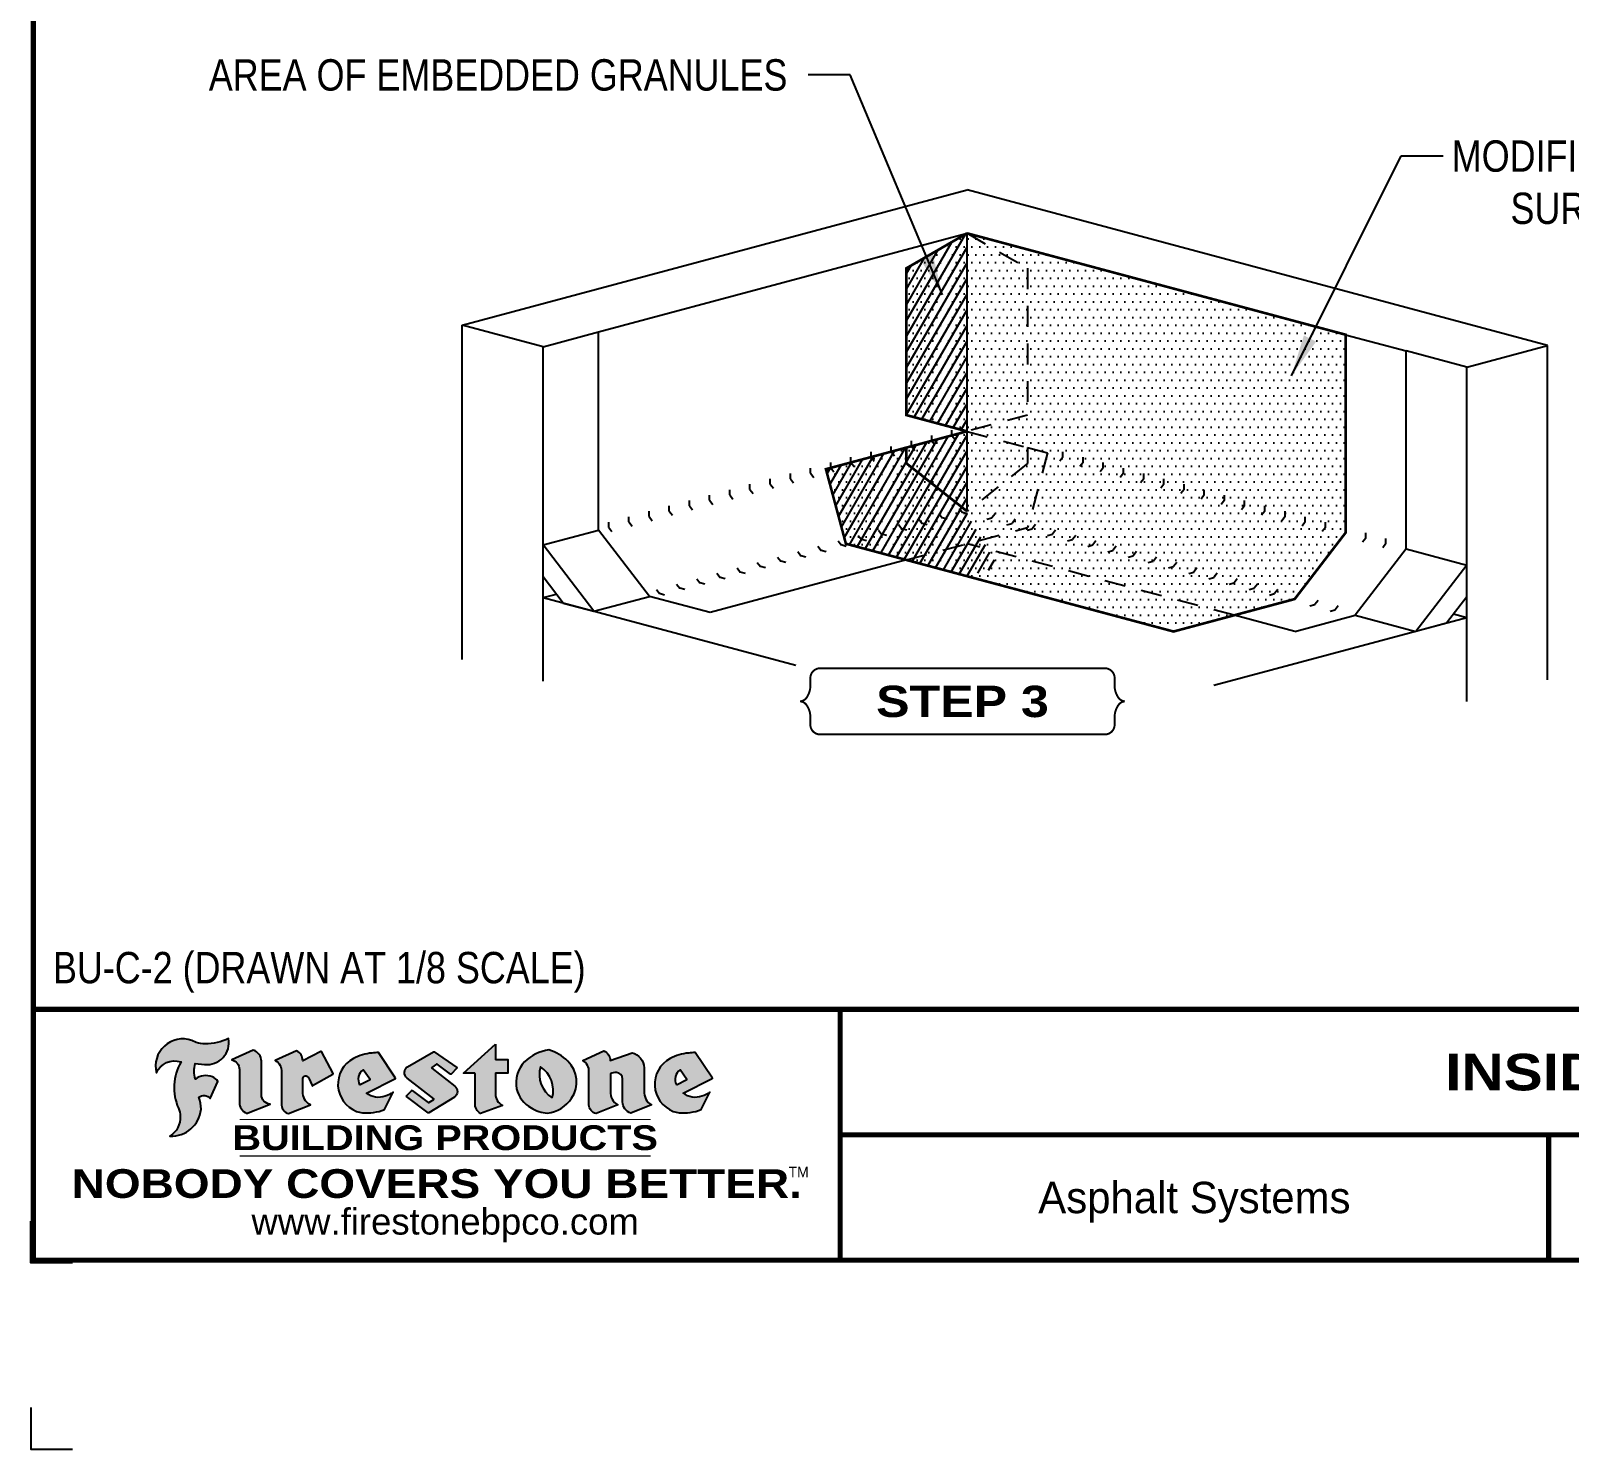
# Model space of a CAD drawing. Header units: inches. Extents: x -741.7 to -721.6, y -151 to -134.2.
# Drawn here: x -741.65 to -732.45, y -151 to -142.51 of the extents above; entities that cross this region are included whole.
import ezdxf
from ezdxf.enums import TextEntityAlignment as Align

# ---------------------------------------------------------------- set-up
doc = ezdxf.new("R2010")
doc.units = ezdxf.units.IN
doc.header["$MEASUREMENT"] = 0
doc.linetypes.add('HIDDEN2', pattern=[0.1875, 0.125, -0.0625])
doc.layers.get('0').update_dxf_attribs({"linetype": 'CONTINUOUS'})
doc.layers.get('DEFPOINTS').update_dxf_attribs({"linetype": 'CONTINUOUS'})
for name, color, linetype in [('FSBP-ANNO-LABEL', 7, 'CONTINUOUS'), ('FSBP-ANNO-NOTE', 7, 'CONTINUOUS'), ('FSBP-COVERBOARD_CANT', 46, 'CONTINUOUS'), ('FSBP-MEMBRANE', 7, 'CONTINUOUS'), ('FSBP-SUBSTRATE-GENERIC', 9, 'CONTINUOUS'), ('FSBP-TTLB', 7, 'CONTINUOUS'), ('FSBP-TTLB-BORDER', 7, 'CONTINUOUS'), ('FSBP-TTLB-TEXT', 7, 'CONTINUOUS'), ('FSBP-WALL-CURB', 9, 'CONTINUOUS')]:
    doc.layers.add(name, color=color, linetype=linetype)
doc.styles.add('ARIAL', font='arial.ttf')
doc.styles.add('ARIAL_BOLD', font='')
doc.styles.add('ARIAL_NAR', font='ARIALN.TTF')
doc.styles.add('BANKGOTHIC', font='bgothm.ttf')
doc.styles.add('FSBP_ARIAL_NAR', font='ARIALN.TTF')
doc.styles.get('ARIAL_BOLD').set_extended_font_data('Arial Black')
doc.dimstyles.new('FSBP-LEADER', dxfattribs={"dimtxt": 0.1875, "dimasz": 0.25, "dimexe": 0.0625, "dimexo": 0.125, "dimgap": 0.125, "dimtad": 0, "dimtih": 1, "dimtoh": 1, "dimdec": 4, "dimzin": 0, "dimdsep": 46, "dimlunit": 4, "dimtxsty": 'ARIAL_NAR', "dimcen": 0.09375, "dimclrd": 256, "dimclre": 256, "dimclrt": 256, "dimadec": 0, "dimazin": 0, "dimtfac": 1, "dimtdec": 4, "dimtofl": 0, "dimtmove": 0, "dimatfit": 3, "dimfxl": 0, "dimtolj": 1, "dimtzin": 0, "dimlwd": -1, "dimlwe": -1, "dimarcsym": 0})

# ---------------------------------------------------------------- blocks, each defined once
blk = doc.blocks.new('TTLB-ASPHALT_1')
at = {"layer": 'FSBP-TTLB-TEXT'}
h = blk.add_hatch(color=1, dxfattribs=at)
edge = h.paths.add_edge_path()
edge.add_arc((1.037309769669577, -0.1982514792917272), 0.1319107607348553, 264.0410451462098, 370.3106169565175)
edge.add_arc((1.027551646585692, 0.1214293576525733), 0.3273056962876235, 270.05058356628535, 295.23459397187514, ccw=False)
edge.add_arc((1.022801957313334, -0.06680179986895496), 0.1391656561713503, 249.3281275763668, 272.0749124149863, ccw=False)
edge.add_line((0.9736743133014443, -0.1970076156048179), (0.9474927838574558, -0.1852745150568325))
edge.add_arc((0.8939498971398336, -0.3394262635682139), 0.1631857907024099, 70.84590087378872, 194.3325259843273)
edge.add_arc((0.8444260109029358, -0.4259936440910792), 0.1179914261095279, 70.96950098067128, 156.9641407594482, ccw=False)
edge.add_arc((1.153141409296893, -0.4684497516079489), 0.3110405457095052, 150.323113748316, 203.2084295854517)
edge.add_arc((0.7562495500623072, -0.6412608153899839), 0.1218587156617311, 0.8849157075190988, 24.346689398949877, ccw=False)
edge.add_arc((0.749378166569727, -0.6475258110744306), 0.1289731377238325, -58.36655102076742, 3.6216782311386737, ccw=False)
edge.add_arc((0.825669902954445, -0.5792158350996175), 0.1783301886510355, 267.2205474105585, 354.1381621173521)
edge.add_arc((0.7903121048625223, -0.6011409294291781), 0.2127878929608591, 0.9996158580669169, 21.00503380861242)
edge.add_arc((1.018807122639402, -0.5666691048185157), 0.0513639566841585, 40.821177131732725, 125.52727787225791, ccw=False)
edge.add_line((1.057676976260041, -0.5330924682126437), (1.102776947655911, -0.4308018311949837))
edge.add_arc((1.040858222524662, -0.4699705673995993), 0.07326744446031509, 32.31675181867256, 66.31481236598174)
edge.add_arc((1.03226251882532, -0.5063316993097686), 0.1102246948011782, 69.8179132332389, 125.254734720681)
edge.add_arc((1.127708877207283, -0.3689593535312383), 0.1659710644737306, 164.1569669952081, 196.5811013160487, ccw=False)
edge.add_line((0.9680425188342383, -0.3236487780942383), (1.023615334387159, -0.3294494641845773))
h = blk.add_hatch(color=1, dxfattribs=at)
edge = h.paths.add_edge_path()
edge.add_line((1.275239419159561, -0.6223407783464694), (1.415345367376062, -0.5660418822574371))
edge.add_arc((1.421019305783972, -0.5090099247487814), 0.05731350411836947, 181.9717871001989, 264.31851000495806, ccw=False)
edge.add_line((1.363739737527226, -0.5109819325197265), (1.363412352251203, -0.3102363679013962))
edge.add_arc((1.294263659668758, -0.3103491388304036), 0.06914878453844908, 0.0934405599591014, 72.42834396969012)
edge.add_line((1.315139561173908, -0.2444268274366692), (1.186839444240604, -0.3024209471341379))
edge.add_arc((1.175246268095293, -0.3585110609420923), 0.05727567197445628, -0.017399788185912257, 78.322067691347, ccw=False)
edge.add_line((1.232521937428658, -0.3585284546236807), (1.232574268422297, -0.555126496687123))
edge.add_arc((1.305699496415485, -0.5558575689677241), 0.07312888236350451, 179.4272023230205, 245.3845503102953)
h = blk.add_hatch(color=1, dxfattribs=at)
edge = h.paths.add_edge_path()
edge.add_line((1.792026821926584, -0.3839679064720229), (1.722158956877934, -0.2518542302253621))
edge.add_arc((1.720119655279632, -0.2529327078887889), 0.002306916790721916, 27.87197133405528, 117.3766794470726)
edge.add_line((1.719058846382097, -0.250884159729182), (1.610638460368705, -0.3070279753467702))
edge.add_arc((1.547088841662969, -0.306102665849437), 0.06355635479880158, 359.165808011073, 425.8793658831422)
edge.add_line((1.573061729235633, -0.2480956029480268), (1.446879247402876, -0.3051325108639702))
edge.add_arc((1.407812067100195, -0.3703571330466247), 0.07602957263902092, -3.441403975725109, 59.07992244284969, ccw=False)
edge.add_line((1.483704536400296, -0.3749210150788969), (1.483704536400296, -0.5723838140635706))
edge.add_arc((1.540537465180449, -0.5682544061150878), 0.05698275005415228, 184.1557352478595, 255.3066498366543)
edge.add_line((1.526084036778343, -0.6233736605654059), (1.657291340682093, -0.570650514527486))
edge.add_arc((1.688298576827208, -0.502139038842401), 0.07520153584805701, 207.5160880841914, 245.649226723163, ccw=False)
edge.add_arc((1.721050197024908, -0.491448816845633), 0.1093332836229113, 179.4823365255141, 204.5537900001094, ccw=False)
edge.add_line((1.611721375809452, -0.4904610114968335), (1.611721375809452, -0.4126404716788983))
edge.add_arc((1.628589765097189, -0.4141592990360436), 0.01693662875851165, 28.356188110622497, 174.8549701683584, ccw=False)
edge.add_arc((1.627340435522399, -0.4197189881350454), 0.02111886817708033, 22.216893572439517, 40.10213956426492, ccw=False)
edge.add_line((1.646891420738257, -0.4117336534413738), (1.666638796144639, -0.4549750258192233))
edge.add_arc((1.668737246926753, -0.4540167099035415), 0.002306916790685597, 204.5451281842828, 299.6323508190067)
edge.add_line((1.669877862091766, -0.4560219186518992), (1.791128135493295, -0.3870515928837648))
edge.add_line((1.791128135493295, -0.3870515928837648), (1.792026821926584, -0.3839679064720229))
h = blk.add_hatch(color=1, dxfattribs=at)
h.paths.add_polyline_path([(2.063388732080512, -0.2583237030618903, 0.02524281661523788), (2.025024361750752, -0.2610532129309178, 0.1213611957758757), (1.901773912052249, -0.3008158885520373, 0.6151668103976068), (1.93274136141747, -0.6099060679591872, 0.05306812109568645), (1.967936229862175, -0.617865745600497, 0.1150932231766138), (2.099126721549737, -0.5994933789882708), (2.151195569562105, -0.4944891916583316, -0.08755405562188731), (2.104230609512001, -0.5187113292177372, -0.265591761123442), (1.992692314386659, -0.5010701623316862), (2.165347897647223, -0.4141184325909109, 0.4518949533370738), (2.166222728871162, -0.4107679608846269)])
h.paths.add_polyline_path([(2.014217313945437, -0.4188965037300676), (1.951113654018855, -0.4515330109460507, -0.3720533890450154), (1.973177450672722, -0.3607130665457561)], flags=16)
h = blk.add_hatch(color=1, dxfattribs=at)
edge = h.paths.add_edge_path()
edge.add_arc((2.260407392426799, -0.3775796671688738), 0.0415245022322573, 123.20805433950699, 232.2027298779723, ccw=False)
edge.add_line((2.237665217914071, -0.3428366421988329), (2.393535971665983, -0.2540943745380986))
edge.add_arc((2.394677353533154, -0.2560991469722467), 0.00230691679074142, 55.64644466176969, 119.65426054492929, ccw=False)
edge.add_line((2.395979141996861, -0.2541946229174954), (2.531809646140459, -0.3470380726374032))
edge.add_arc((2.530468902927936, -0.3489153772789848), 0.00230691679070047, -42.73110123842042, 54.46613537395791, ccw=False)
edge.add_line((2.532163440279987, -0.3504807552658491), (2.498457913851155, -0.3869673252714421))
edge.add_arc((2.496763376499132, -0.385401947284592), 0.002306916790673087, 233.75270768949161, 317.26889876139137, ccw=False)
edge.add_line((2.495399362263356, -0.38726241234572), (2.413849913492982, -0.3274738082119626))
edge.add_arc((2.412485899257177, -0.3293342732731332), 0.002306916790719977, 53.75270768979654, 124.4135619297866)
edge.add_line((2.41118211687575, -0.3274311136421062), (2.382933981293377, -0.346782838468144))
edge.add_arc((2.384237763674776, -0.3486859980991568), 0.002306916790694806, 124.4135619293765, 231.8459020253658)
edge.add_line((2.382812599816248, -0.3505000469010184), (2.519899969301207, -0.4581994452042721))
edge.add_arc((2.494247019847677, -0.4908523236374407), 0.0415245022322573, -55.21225898295228, 51.84590202520451, ccw=False)
edge.add_line((2.517938320565804, -0.5249552055672808), (2.364434947484597, -0.6179520922513717))
edge.add_arc((2.363239601923482, -0.6159790200102009), 0.002306916790727131, 233.2955624372974, 301.2087215702374, ccw=False)
edge.add_line((2.361860787187538, -0.6178285429225383), (2.231266621301074, -0.5204709167214361))
edge.add_arc((2.232647938930654, -0.518623262347532), 0.002306916790697738, 135.5134179846412, 233.2179869199849, ccw=False)
edge.add_line((2.231002150870836, -0.5170067083764565), (2.262839375599356, -0.4845937328397696))
edge.add_arc((2.264485163659231, -0.4862102868108593), 0.002306916790748635, 53.03528399994502, 135.5134179853723, ccw=False)
edge.add_line((2.265872365996302, -0.4843670465239001), (2.361834678328762, -0.5565872257804898))
edge.add_arc((2.363221880665748, -0.55474398549363), 0.00230691679062697, 233.0352840000717, 302.2362632414427)
edge.add_line((2.36445241715569, -0.5566953042850713), (2.39428499383348, -0.5378823484768844))
edge.add_arc((2.393054457343538, -0.5359310296853721), 0.002306916790685158, 302.2362632406162, 412.202729876843)
edge.add_line((2.394468296066179, -0.5341081404551886), (2.234958295420142, -0.4103916733127022))
h = blk.add_hatch(color=1, dxfattribs=at)
edge = h.paths.add_edge_path()
edge.add_line((2.763460561272041, -0.2072496393923444), (2.763460561272041, -0.2969520779963801))
edge.add_arc((2.765767478062685, -0.2969520779963943), 0.00230691679065842, 179.9999999996471, 269.9999999996471)
edge.add_line((2.765767478062685, -0.2992589947870528), (2.835417693520355, -0.2992589947870528))
edge.add_arc((2.835417693520355, -0.3015659115777538), 0.002306916790701052, 0, 90, ccw=False)
edge.add_line((2.837724610311056, -0.3015659115777538), (2.837724610311056, -0.3790761307453892))
edge.add_arc((2.835417693520355, -0.3790761307453749), 0.002306916790686842, 269.99999999964706, 359.99999999964706, ccw=False)
edge.add_line((2.835417693520355, -0.3813830475360618), (2.765767478062685, -0.3813830475360618))
edge.add_arc((2.765767478062685, -0.3836899643267202), 0.00230691679065842, 90.00000000035294, 180.0000000003529)
edge.add_line((2.763460561272041, -0.3836899643267344), (2.763460561272041, -0.5033995910642801))
edge.add_arc((2.836735953378934, -0.5071368822038522), 0.07337063740681407, 177.0802527808789, 245.3249543133826)
edge.add_line((2.806105814540615, -0.5738080530967267), (2.674529557384915, -0.6226036013049594))
edge.add_arc((2.708610405062075, -0.5642984087917995), 0.0675351734460605, 177.0345319916277, 239.69264280249, ccw=False)
edge.add_line((2.641165668230087, -0.560804539009709), (2.641165668230087, -0.3836899643267344))
edge.add_arc((2.638858751439443, -0.3836899643267202), 0.00230691679065842, 359.9999999996471, 449.999999999647)
edge.add_line((2.638858751439443, -0.3813830475360618), (2.572857950769389, -0.3813830475360618))
edge.add_line((2.572857950769389, -0.3813830475360618), (2.763460561272041, -0.2072496393923444))
h = blk.add_hatch(color=1, dxfattribs=at)
edge = h.paths.add_edge_path(flags=16)
edge.add_arc((2.940363509127394, -0.4847985213681483), 0.1684614578629417, 344.5558804047865, 417.0140046669545)
edge.add_arc((3.194458079644619, -0.3883534532477739), 0.1684614578629416, 164.5558804047865, 237.0140046669546)
edge = h.paths.add_edge_path()
edge.add_arc((3.069375116502187, -0.4399344555144893), 0.1828726885096673, 136.0914512150047, 191.213418978326)
edge.add_arc((3.064939550433394, -0.4318234379590393), 0.18031488047485, 194.0167254156723, 240.666373083186)
edge.add_arc((3.098047041778983, -0.3845058757092517), 0.2378525180183701, 239.2975390661776, 264.2889872773176)
edge.add_arc((3.048844782126224, -0.419023238379296), 0.203760689247156, 277.1986764832035, 326.503572961274)
edge.add_arc((3.077739326803538, -0.434104661646515), 0.1713748657917091, 325.3768876809903, 406.3828327799087)
edge.add_arc((3.011839488065931, -0.4896144380417837), 0.257194564585, 44.2846255351977, 73.82901434867308)
edge.add_arc((3.117152499586979, -0.4983433120546721), 0.2579560664039132, 97.50292863483669, 134.1039137579027)
h = blk.add_hatch(color=1, dxfattribs=at)
edge = h.paths.add_edge_path()
edge.add_line((3.322690228557462, -0.5721896537377091), (3.322690228557462, -0.3749210150788969))
edge.add_arc((3.24679775925739, -0.3703571330465678), 0.076029572638996, 356.5585960242387, 419.0799224428129)
edge.add_line((3.285864939560099, -0.3051325108639702), (3.412047421392799, -0.2480956029480268))
edge.add_arc((3.386074533820164, -0.3061026658494939), 0.06355635479883807, 0.3962622833877276, 65.87936588318718, ccw=False)
edge.add_line((3.449629368605429, -0.3056631084210863), (3.580526418688805, -0.2593848434574539))
edge.add_arc((3.555744121700968, -0.3530904070730259), 0.09692726601172152, 2.366977007666776, 75.18615851992018, ccw=False)
edge.add_line((3.652588689330287, -0.3490873311063041), (3.652588689330287, -0.4883770011386872))
edge.add_arc((3.761877549389567, -0.4914934052703757), 0.1093332836229049, 178.3666365323574, 204.5537900000422)
edge.add_arc((3.729125929191724, -0.502183627267101), 0.07520153584796149, 207.5160880841713, 245.2240541443095)
edge.add_line((3.697611150971852, -0.5704631245385627), (3.572585913552643, -0.6207021253773775))
edge.add_arc((3.595347186007587, -0.5526356419907756), 0.0717713151919874, 180.3328587115751, 251.51018566665869, ccw=False)
edge.add_line((3.523577081955409, -0.5530525936986663), (3.523577081955409, -0.4153032515383615))
edge.add_arc((3.486319529276869, -0.4148773504126382), 0.03725998689428563, 359.3450650296066, 449.0500281941025)
edge.add_arc((3.482769874121715, -0.4419622099033518), 0.06447454900600776, 86.29402372314017, 119.8211331593848)
edge.add_line((3.450707067966732, -0.3860252459975726), (3.450707067966732, -0.4904610114968335))
edge.add_arc((3.560035889182245, -0.4914488168456472), 0.1093332836229753, 179.4823365255069, 204.5537900001023)
edge.add_arc((3.527284268984403, -0.5021390388425004), 0.07520153584796385, 207.5160880841699, 245.6492267231416)
edge.add_line((3.496277032839316, -0.570650514527486), (3.365069728935509, -0.6233736605654059))
edge.add_arc((3.379502486061938, -0.5682868177318028), 0.05694615642555721, 183.9298782390169, 255.318496325343, ccw=False)
h = blk.add_hatch(color=1, dxfattribs=at)
h.paths.add_polyline_path([(3.957695472291277, -0.2583237030618903, 0.02524281661523822), (3.919331101961575, -0.2610532129309178, 0.1085638477195505), (3.807890832595604, -0.2939221658134414, 0.6425897848490651), (3.827048101628293, -0.6099060679591872, 0.05306812109569052), (3.862242970072884, -0.617865745600497, 0.1150932231766133), (3.993433461760503, -0.5994933789882708), (4.045502309772871, -0.4944891916583316, -0.08755405562189084), (3.998537349722767, -0.5187113292177372, -0.2655917611234366), (3.886999054597368, -0.5010701623316862), (4.059654637857989, -0.4141184325909109, 0.4518949533370731), (4.060529469081928, -0.4107679608846269)])
h.paths.add_polyline_path([(3.90852405415626, -0.4188965037300676), (3.845420394229677, -0.4515330109460507, -0.3720533890450147), (3.867484190883488, -0.3607130665457561)], flags=16)
at = {"layer": 'DEFPOINTS', "color": 1}
blk.add_lwpolyline([(0.234375, -1.515625), (-0.015625, -1.515625), (-0.015625, -1.265625)], dxfattribs=at)
at = {"layer": 'DEFPOINTS', "linetype": 'Continuous', "ltscale": 1.75}
blk.add_lwpolyline([(-0.015625, -2.380833333333342), (-0.015625, -2.630833333333342), (0.234375, -2.630833333333342)], dxfattribs=at)
at = {"layer": 'FSBP-TTLB', "const_width": 0.03125}
for points in [[(0, 0), (0, -1.5), (20, -1.5), (20, 0), (0, 0)], [(4.825208527206769, 0), (4.825208527206769, -0.75)], [(4.825208527206769, -0.75), (14.84028770518938, -0.75)], [(4.825208527206769, -0.75), (4.825208527206769, -1.5)]]:
    blk.add_lwpolyline(points, dxfattribs=at)
at = {"layer": 'FSBP-TTLB-BORDER', "const_width": 0.03125}
blk.add_lwpolyline([(20, 0), (20, 13), (0, 13), (0, 0)], dxfattribs=at)
at = {"layer": 'FSBP-TTLB-TEXT', "color": 1}
blk.add_line((0.7358432058323388, -0.379822754145593), (0.7358432058323388, -0.379822754145593), dxfattribs=at)
for points in [[(1.023615323725323, -0.3294494630716969, 0.5000510906601082), (1.167090420776901, -0.1746414942047778, -0.1103304102359608), (1.027840608309816, -0.2058762110801382, -0.09957876667165425), (0.9736743133014443, -0.1970076156048179), (0.9474927838574558, -0.1852745150568325, 0.5978159689075124), (0.7358432058323388, -0.379822754145593, -0.3938834584182213), (0.8828996422548698, -0.3144510229727047, 0.2349406564350952), (0.86727108227484, -0.5910237178633082, -0.1027304183841549), (0.8780937320133262, -0.6393788197974146, -0.2772692352614086), (0.8170223912655956, -0.7573362346216896, 0.3985429150902959), (1.003067614090241, -0.5974286950643517, 0.0875124847930418), (0.9889600163401155, -0.5248671157293501, -0.3874031597924062), (1.057676976260041, -0.5330924682126437), (1.102776947655911, -0.4308018311949837, 0.1494423498871741), (1.07029056398062, -0.4028746979725923, 0.2467195073738216), (0.9686394281704906, -0.4163228904100862, -0.1424285161541127), (0.9680425188342383, -0.3236487780942383), (1.023615334387159, -0.3294494641845773)], [(2.166222728871162, -0.4107679608846269), (2.063388732080512, -0.2583237030618903, 0.02524281661523788), (2.025024361750752, -0.2610532129309178, 0.1085638477195265), (1.913584092384895, -0.2939221658134414, 0.6425897848491228), (1.93274136141747, -0.6099060679591872, 0.05306812109568648), (1.967936229862175, -0.617865745600497, 0.1150932231766137), (2.099126721549737, -0.5994933789882708), (2.151195569562105, -0.4944891916583316, -0.0875540556218873), (2.104230609512001, -0.5187113292177372, -0.2655917611234418), (1.992692314386659, -0.5010701623316862), (2.165347897647223, -0.4141184325909109)], [(2.763460561272041, -0.2072496393923444), (2.763460561272041, -0.2969520779963801, 0.4142135623730958), (2.765767478062685, -0.2992589947870528), (2.835417693520355, -0.2992589947870528, -0.414213562373095), (2.837724610311056, -0.3015659115777538), (2.837724610311056, -0.3790761307453892, -0.4142135623730938), (2.835417693520355, -0.3813830475360618), (2.765767478062685, -0.3813830475360618, 0.4142135623730958), (2.763460561272041, -0.3836899643267344), (2.763460561272041, -0.5033995910642801, 0.3068985753588853), (2.806105814540615, -0.5738080530967267), (2.674529557384915, -0.6226036013049594, -0.2804194150632976), (2.641165668230087, -0.560804539009709), (2.641165668230087, -0.3836899643267344, 0.414213562373095), (2.638858751439443, -0.3813830475360618), (2.572857950769389, -0.3813830475360618), (2.763460561272041, -0.2072496393923444)], [(4.060529469081928, -0.4107679608846269), (3.957695472291277, -0.2583237030618903, 0.02524281661523788), (3.919331101961575, -0.2610532129309178, 0.1085638477195265), (3.807890832595604, -0.2939221658134414, 0.6425897848491228), (3.827048101628293, -0.6099060679591872, 0.05306812109568648), (3.862242970072884, -0.617865745600497, 0.1150932231766137), (3.993433461760503, -0.5994933789882708), (4.045502309772871, -0.4944891916583316, -0.0875540556218873), (3.998537349722767, -0.5187113292177372, -0.2655917611234418), (3.886999054597368, -0.5010701623316862), (4.059654637857989, -0.4141184325909109)], [(4.059654637857989, -0.4141184325909109, 0.4518949533370731), (4.060529469081928, -0.4107679608846269, 0.4518949533370731)]]:
    blk.add_lwpolyline(points, format="xyb", dxfattribs=at)
for points in [[(1.275239419159561, -0.6223407783464694), (1.415345367376062, -0.5660418822574371, -0.3756100036733062), (1.363739737527226, -0.5109819325197265), (1.363412352251203, -0.3102363679013962, 0.3265360292958048), (1.315139561173908, -0.2444268274366692), (1.186839444240604, -0.3024209471341379, -0.3557863980845349), (1.232521937428658, -0.3585284546236807), (1.232574268422297, -0.555126496687123, 0.2960110723418457)], [(1.792026821926584, -0.3839679064720229), (1.722158956877934, -0.2518542302253621, 0.4116839150163434), (1.719058846382097, -0.250884159729182), (1.610638460368705, -0.3070279753467702, 0.2996033003794034), (1.573061729235633, -0.2480956029480268), (1.446879247402876, -0.3051325108639702, -0.2797757560995365), (1.483704536400296, -0.3749210150788969), (1.483704536400296, -0.5723838140635706, 0.320828638474519), (1.526084036778343, -0.6233736605654059), (1.657291340682093, -0.570650514527486, -0.1679398621276611), (1.621603752698661, -0.5368819723450571, -0.1098333365370753), (1.611721375809452, -0.4904610114968335), (1.611721375809452, -0.4126404716788983, -0.743334502655012), (1.64349420176768, -0.4061152228778298, -0.07819791644735608), (1.646891420738257, -0.4117336534413738), (1.666638796144639, -0.4549750258192233, 0.4404648714563479), (1.669877862091766, -0.4560219186518992), (1.791128135493295, -0.3870515928837648)], [(2.234958295420142, -0.4103916733127022, -0.5150044486718882), (2.237665217914071, -0.3428366421988329), (2.393535971665983, -0.2540943745380986, -0.2867822934100265), (2.395979141996861, -0.2541946229174954), (2.531809646140459, -0.3470380726374032, -0.4515027974650387), (2.532163440279987, -0.3504807552658491), (2.498457913851155, -0.3869673252714421, -0.3814439164929681), (2.495399362263356, -0.38726241234572), (2.413849913492982, -0.3274738082119626, 0.3184718635035665), (2.41118211687575, -0.3274311136421062), (2.382933981293377, -0.346782838468144, 0.5064094529656681), (2.382812599816248, -0.3505000469010184), (2.519899969301207, -0.4581994452042721, -0.5043597839115849), (2.517938320565804, -0.5249552055672808), (2.364434947484597, -0.6179520922513717, -0.3053163970316367), (2.361860787187538, -0.6178285429225383), (2.231266621301074, -0.5204709167214361, -0.4541703869768119), (2.231002150870836, -0.5170067083764565), (2.262839375599356, -0.4845937328397696, -0.3762644290664977), (2.265872365996302, -0.4843670465239001), (2.361834678328762, -0.5565872257804898, 0.3114700032088108), (2.36445241715569, -0.5566953042850713), (2.39428499383348, -0.5378823484768844, 0.520381097387146), (2.394468296066179, -0.5341081404551886)], [(2.937624918725987, -0.3131105398334029, 0.2452625673097023), (2.889993533867141, -0.4754966266250307, 0.2064059665179019), (2.976604338974084, -0.5890186876871866, 0.1094800500670344), (3.074378098474654, -0.6211778035979165, 0.2185147641853038), (3.218764944843201, -0.5314757029352819, 0.3689489483072479), (3.195959963110113, -0.3100352223135445, 0.1296305888694145), (3.0834694040758, -0.242595816912754, 0.1610736375384317)], [(3.322690228557462, -0.5721896537377091), (3.322690228557462, -0.3749210150788969, 0.2797757560995341), (3.285864939560099, -0.3051325108639702), (3.412047421392799, -0.2480956029480268, -0.2937618496109166), (3.449629368605429, -0.3056631084210863), (3.580526418688805, -0.2593848434574539, -0.3288760160581939), (3.652588689330287, -0.3490873311063041), (3.652588689330287, -0.4883770011386872, 0.114762897203527), (3.662431105063263, -0.536926560769686, 0.166032965990522), (3.697611150971852, -0.5704631245385627), (3.572585913552643, -0.6207021253773775, -0.3209557512194564), (3.523577081955409, -0.5530525936986663), (3.523577081955409, -0.4153032515383615, 0.4127061514896111), (3.48693727661589, -0.3776224848030694, 0.1473421876160361), (3.450707067966732, -0.3860252459975726), (3.450707067966732, -0.4904610114968335, 0.1098333365370753), (3.460589444855941, -0.5368819723450855, 0.1679398621276611), (3.496277032839316, -0.570650514527486), (3.365069728935509, -0.6233736605654059, -0.3219729545308964), (3.322690228557462, -0.5721896537377091, 29.1476284739)], [(1.951113654018855, -0.4515330109460507), (2.014217313945437, -0.4188965037300676), (1.973177450672722, -0.3607130665457561, 0.3720533890450154)], [(3.10274193015772, -0.5296595419651595, 0.3271311138286319), (3.032079658614293, -0.3434924326507627, 0.3271311138286322)], [(3.845420394229677, -0.4515330109460507), (3.90852405415626, -0.4188965037300676), (3.867484190883488, -0.3607130665457561, 0.3720533890450154)]]:
    blk.add_lwpolyline(points, format="xyb", close=True, dxfattribs=at)
at = {"layer": 'FSBP-TTLB-TEXT'}
for points, const_width in [([(1.233926579809207, -0.6584455781731435), (3.691229482685259, -0.6584455781731577)], 0.0078125), ([(9.061522829276782, -0.75), (9.061522829276782, -1.5)], 0.03125), ([(1.233926579809207, -0.8761560960495984), (3.691229482685259, -0.8761560960495842)], 0.0078125)]:
    blk.add_lwpolyline(points, dxfattribs=dict(at, const_width=const_width))
at = {"layer": 'FSBP-TTLB-TEXT', "color": 1}
for centre, start, end in [((1.789987520328282, -0.3850463841354355), 299.6323508193319, 27.87197133380463), ((2.164310260790558, -0.412058050385383), 296.7304547840455, 34.00233684987403)]:
    blk.add_arc(centre, 0.00230691679068068, start, end, dxfattribs=at)
at = {"layer": 'FSBP-TTLB-TEXT', "lineweight": 18, "style": 'ARIAL_BOLD'}
blk.add_text('BUILDING PRODUCTS', height=0.1484375, dxfattribs=at).set_placement((2.462578031247233, -0.7673008371113639), align=Align.MIDDLE_CENTER)
at = {"layer": 'FSBP-TTLB-TEXT', "color": 1}
for s, height, style, p in [('NOBODY COVERS YOU BETTER.', 0.171875, 'ARIAL_BOLD', (2.412604263603384, -1.041650450587369)), ('TM', 0.0625, 'BANKGOTHIC', (4.576671173373001, -0.9725745042934193))]:
    blk.add_text(s, height=height, dxfattribs=dict(at, style=style)).set_placement(p, align=Align.MIDDLE_CENTER)
at = {"layer": 'FSBP-TTLB-TEXT'}
for s, height, style, p in [('Asphalt Systems', 0.1875, 'BANKGOTHIC', (6.943365678241776, -1.125)), ('www.firestonebpco.com', 0.15625, 'ARIAL', (2.462578031247233, -1.268657306740124))]:
    blk.add_text(s, height=height, dxfattribs=dict(at, style=style)).set_placement(p, align=Align.MIDDLE_CENTER)
for tag, height, style, p in [('DETAIL_DESCP_LINE_1', 0.21875, 'ARIAL_BOLD', (9.832748116198076, -0.375)), ('ISSUE_REV_DATE', 0.21875, 'ARIAL', (15.84069633627263, -0.7282559425942452)), ('DETAIL_NUMBER', 0.4375, 'ARIAL', (18.42055248367797, -0.8931630692489421))]:
    blk.add_attdef(tag, text='', height=height, dxfattribs=dict(at, style=style)).set_placement(p, align=Align.MIDDLE_CENTER)
at = {"layer": 'FSBP-TTLB-TEXT', "style": 'ARIAL'}
blk.add_attdef('ACCPT_SYSTEMS', text='', height=0.21875, dxfattribs=at).set_placement((11.49438170418193, -1.125), align=Align.MIDDLE_LEFT)

msp = doc.modelspace()

# ---------------------------------------------------------------- hatches: boundary and pattern name
at = {"layer": 'FSBP-MEMBRANE'}
h = msp.add_hatch(dxfattribs=at)
h.set_pattern_fill('DOTS', color=256, scale=0.75, style=0)
h.set_pattern_definition([(0, (-680.9924039373228, -148.1160549339071), (0.0234375, 0.046875), [0, -0.046875])])
h.paths.add_polyline_path([(-733.7894213454558, -144.3289460578674), (-736.0533100008195, -143.7223389209085), (-735.6910878159615, -143.9314679968427), (-735.6910878159613, -144.8101636754944), (-736.0533100008156, -144.9072208174067), (-735.6910878159613, -145.004277959319), (-735.5715290067642, -145.0363136456915), (-735.6910878159614, -145.4825131961077), (-736.0533100008203, -145.5795703380213), (-734.4560242448183, -146.0075617664237), (-734.0938020599606, -145.9105046245104), (-733.789421345456, -145.5138279543647)])
h.paths.add_polyline_path([(-735.6910878159615, -143.9314679968427), (-736.0533100008199, -143.7223389209082), (-736.0533100008197, -144.9072208174078), (-735.6910878159613, -144.8101636754944)])
h.paths.add_polyline_path([(-736.0533100008199, -143.7223389209079), (-736.4155321856791, -143.9314679968427), (-736.4155321856791, -144.8101636754944), (-736.0533100008197, -144.9072208174081)])
h.paths.add_polyline_path([(-736.0533100008197, -144.9072208174053), (-736.4155321856791, -145.004277959319), (-736.4155321856791, -145.0987795179291), (-736.0533100008197, -145.385456054194)])
h.paths.add_polyline_path([(-735.6910878159613, -145.004277959319), (-736.0533100008197, -144.9072208174056), (-736.0533100008197, -145.3854560541946), (-735.6910878159613, -145.0987795179291)], flags=17)
h.paths.add_polyline_path([(-736.4155321856791, -145.0987795179291), (-736.4155321856791, -145.004277959319), (-736.8973131797336, -145.1333707876048), (-736.7777543705363, -145.5795703380211), (-736.4155321856779, -145.6766274799345), (-735.6910878159615, -145.4825131961077), (-735.5715290067642, -145.0363136456915), (-735.6910878159613, -145.004277959319), (-735.6910878159613, -145.0987795179291), (-736.0533100008192, -145.3854560541943)])
h.paths.add_polyline_path([(-736.0533100008203, -145.5795703380213), (-736.415532185678, -145.6766274799345), (-734.818246429676, -146.1046189083369), (-734.4560242448183, -146.0075617664237)])
h = msp.add_hatch(dxfattribs=at)
h.set_pattern_fill('ANSI31', color=256, scale=0.375, style=0)
h.set_pattern_definition([(240.0000000000001, (-727.3090464560585, -145.7216718562547), (0.04059494080239559, -0.02343749999999995), [])])
h.paths.add_polyline_path([(-736.4155321856791, -144.8101636754944), (-736.0533100008203, -144.9072208174079), (-736.0533100008203, -143.722338920908), (-736.4155321856791, -143.9314679968427)])
h.paths.add_polyline_path([(-736.0533100008203, -145.3854560541935), (-736.0533100008203, -144.9072208174055), (-736.4155321856791, -145.004277959319), (-736.4155321856791, -145.0987795179291)])
h.paths.add_polyline_path([(-736.7777543705363, -145.5795703380211), (-736.4155321856779, -145.6766274799345), (-735.9609843407078, -145.5548317519534), (-736.0533100008203, -145.4002770144168), (-736.0533100008203, -145.3854560541935), (-736.4155321856791, -145.0987795179291), (-736.4155321856791, -145.004277959319), (-736.8973131797336, -145.1333707876048)])
h.paths.add_polyline_path([(-736.0558388946154, -145.7730070067976), (-735.861724610785, -145.7209942412059), (-735.9257960184055, -145.6137376066329), (-736.0533100008203, -145.5795703380213), (-736.4155321856779, -145.6766274799345)])
h.paths.add_polyline_path([(-735.9257960184055, -145.6137376066329), (-735.9609843407078, -145.5548317519534), (-736.0533100008203, -145.5795703380213)])

# ---------------------------------------------------------------- linework, layer by layer
at = {"layer": 'FSBP-ANNO-NOTE', "const_width": 0.01171875}
msp.add_lwpolyline([(-736.990252993204, -146.4325731462003), (-736.990252993204, -146.3829658845817, -0.414213562373095), (-736.931659243204, -146.3243721345817), (-735.2291879890286, -146.3243721345817, -0.414213562373095), (-735.1705942390286, -146.3829658845817), (-735.1705942390286, -146.4325731462003, 0.1409083258157955), (-735.1486763792083, -146.4993760399889, 0.2244532195272858), (-735.109652597566, -146.5223564300252, 0.2244532195272858), (-735.1486763792083, -146.5453368200616, 0.1409083258157939), (-735.1705942390286, -146.6121397138502), (-735.1705942390286, -146.6617469754688, -0.414213562373095), (-735.2291879890286, -146.7203407254688), (-736.931659243204, -146.7203407254688, -0.414213562373095), (-736.990252993204, -146.6617469754688), (-736.990252993204, -146.6121397138502, 0.1409083258157955), (-737.0121708530243, -146.5453368200616, 0.2244532195272858), (-737.0511946346667, -146.5223564300252, 0.2244532195272858), (-737.0121708530243, -146.4993760399889, 0.1409083258157939)], format="xyb", close=True, dxfattribs=at)
at = {"layer": 'FSBP-COVERBOARD_CANT'}
for p, q in [((-738.5888652948297, -145.5866208107998), (-738.2568282920412, -145.4976517640453)), ((-738.5888652948297, -145.7767389143024), (-738.5888652948297, -145.5866208107998)), ((-738.2844845803253, -145.9832974809454), (-738.5888652948297, -145.5866208107998)), ((-733.4271991605979, -145.6108850962781), (-733.064976975739, -145.7079422381915)), ((-733.0649769757392, -145.7079422381916), (-733.3693576902436, -146.1046189083372)), ((-733.0649769757392, -145.8980603416942), (-733.0649769757392, -145.7079422381916)), ((-738.4681245665436, -145.9340912949402), (-738.5888652948297, -145.7767389143024)), ((-738.2844845803253, -145.9832974809454), (-737.9524475775368, -145.8943284341916)), ((-733.0649769757392, -145.8980603416942), (-733.1857177040254, -146.055412722332)), ((-738.4681245665436, -145.9340912949402), (-738.2844845803253, -145.9832974809454)), ((-733.7315798751023, -146.0075617664239), (-733.3693576902434, -146.1046189083372)), ((-733.1857177040254, -146.055412722332), (-733.3693576902436, -146.1046189083372))]:
    msp.add_line(p, q, dxfattribs=at)
at = {"layer": 'FSBP-MEMBRANE'}
for p, q in [((-738.2568282920414, -144.3127698675486), (-736.0533100008206, -143.7223389209082)), ((-736.0533100008208, -145.3854560541946), (-736.0533100008205, -143.7223389209082)), ((-736.0533100008197, -145.3854560541946), (-736.05331000082, -143.7223389209082)), ((-738.2568282920412, -145.4976517640458), (-738.2568282920414, -144.3127698675486)), ((-733.7894213454558, -144.3289460578674), (-733.4271991605976, -144.4260031997807)), ((-733.4271991605979, -145.6108850962782), (-733.4271991605976, -144.426003199781)), ((-736.1438655470338, -144.9314851028849), (-736.1438655470338, -144.9002351028849)), ((-736.5060877318922, -145.0285422447982), (-736.5060877318922, -144.9972922447982)), ((-736.3853470036061, -144.9961898641604), (-736.3853470036061, -144.9649398641604)), ((-736.3853470036061, -144.9961898641604), (-736.3663232089496, -145.0209821560446)), ((-736.2646062753199, -144.9638374835227), (-736.2646062753199, -144.9325874835227)), ((-736.2646062753199, -144.9638374835227), (-736.2455824806634, -144.9886297754068)), ((-736.1438655470338, -144.9314851028849), (-736.1248417523773, -144.956277394769)), ((-736.8683099167506, -145.1255993867115), (-736.8683099167506, -145.0943493867115)), ((-736.7475691884645, -145.0932470060737), (-736.7475691884645, -145.0619970060737)), ((-736.7475691884645, -145.0932470060737), (-736.728545393808, -145.1180392979579)), ((-736.6268284601783, -145.060894625436), (-736.6268284601783, -145.029644625436)), ((-736.6268284601783, -145.060894625436), (-736.6078046655218, -145.0856869173201)), ((-736.5060877318922, -145.0285422447982), (-736.4870639372357, -145.0533345366823)), ((-735.4797915414622, -145.060894625436), (-735.4988153361187, -145.0856869173201)), ((-735.4797915414622, -145.060894625436), (-735.4797915414622, -145.029644625436)), ((-735.359050813176, -145.0932470060737), (-735.3780746078326, -145.1180392979579)), ((-735.359050813176, -145.0932470060737), (-735.359050813176, -145.0619970060737)), ((-735.2383100848899, -145.1255993867115), (-735.2383100848899, -145.0943493867115)), ((-737.1097913733229, -145.1903041479871), (-737.1097913733229, -145.1590541479871)), ((-736.9890506450367, -145.1579517673493), (-736.9890506450367, -145.1267017673493)), ((-736.9890506450367, -145.1579517673493), (-736.9700268503802, -145.1827440592334)), ((-736.8683099167506, -145.1255993867115), (-736.8492861220941, -145.1503916785956)), ((-735.2383100848899, -145.1255993867115), (-735.2573338795464, -145.1503916785956)), ((-735.1175693566038, -145.1579517673493), (-735.1365931512603, -145.1827440592334)), ((-735.1175693566038, -145.1579517673493), (-735.1175693566038, -145.1267017673493)), ((-734.9968286283176, -145.1903041479871), (-734.9968286283176, -145.1590541479871)), ((-737.4720135581813, -145.2873612899004), (-737.4720135581813, -145.2561112899004)), ((-737.3512728298952, -145.2550089092626), (-737.3512728298952, -145.2237589092626)), ((-737.3512728298952, -145.2550089092626), (-737.3322490352386, -145.2798012011467)), ((-737.230532101609, -145.2226565286248), (-737.230532101609, -145.1914065286248)), ((-737.230532101609, -145.2226565286248), (-737.2115083069525, -145.247448820509)), ((-737.1097913733229, -145.1903041479871), (-737.0907675786664, -145.2150964398712)), ((-734.9968286283176, -145.1903041479871), (-735.0158524229741, -145.2150964398712)), ((-734.8760879000315, -145.2226565286248), (-734.895111694688, -145.247448820509)), ((-734.8760879000315, -145.2226565286248), (-734.8760879000315, -145.1914065286248)), ((-734.7553471717454, -145.2550089092626), (-734.7743709664019, -145.2798012011467)), ((-734.7553471717454, -145.2550089092626), (-734.7553471717454, -145.2237589092626)), ((-734.6346064434592, -145.2873612899004), (-734.6346064434592, -145.2561112899004)), ((-737.8342357430397, -145.3844184318137), (-737.8342357430397, -145.3531684318137)), ((-737.7134950147536, -145.3520660511759), (-737.7134950147536, -145.3208160511759)), ((-737.7134950147536, -145.3520660511759), (-737.6944712200971, -145.3768583430601)), ((-737.5927542864674, -145.3197136705382), (-737.5927542864674, -145.2884636705382)), ((-737.5927542864674, -145.3197136705382), (-737.5737304918109, -145.3445059624223)), ((-737.4720135581813, -145.2873612899004), (-737.4529897635248, -145.3121535817845)), ((-736.0999900837583, -145.368074242422), (-736.0809662891018, -145.3928665343062)), ((-734.6346064434592, -145.2873612899004), (-734.6536302381157, -145.3121535817845)), ((-734.5138657151731, -145.3197136705382), (-734.5328895098296, -145.3445059624223)), ((-734.5138657151731, -145.3197136705382), (-734.5138657151731, -145.2884636705382)), ((-734.393124986887, -145.3520660511759), (-734.4121487815435, -145.3768583430601)), ((-734.393124986887, -145.3520660511759), (-734.393124986887, -145.3208160511759)), ((-734.2723842586008, -145.3844184318137), (-734.2723842586008, -145.3531684318137)), ((-738.1964579278981, -145.481475573727), (-738.1964579278981, -145.450225573727)), ((-738.075717199612, -145.4491231930893), (-738.075717199612, -145.4178731930893)), ((-738.075717199612, -145.4491231930893), (-738.0566934049555, -145.4739154849734)), ((-737.9549764713258, -145.4167708124515), (-737.9549764713258, -145.3855208124515)), ((-737.9549764713258, -145.4167708124515), (-737.9359526766693, -145.4415631043356)), ((-737.8342357430397, -145.3844184318137), (-737.8152119483832, -145.4092107236978)), ((-736.3414715403305, -145.4327790036976), (-736.322447745674, -145.4575712955817)), ((-736.2922625636024, -145.4656593907412), (-736.322447745674, -145.4575712955817)), ((-736.2207308120444, -145.4004266230598), (-736.2017070173879, -145.4252189149439)), ((-736.1715218353163, -145.4333070101034), (-736.2017070173879, -145.4252189149439)), ((-736.0507811070302, -145.4009546294656), (-736.0809662891018, -145.3928665343062)), ((-735.935098166323, -145.4333070101034), (-735.9049129842515, -145.4252189149439)), ((-735.885889189595, -145.4004266230598), (-735.9049129842515, -145.4252189149439)), ((-735.8143574380368, -145.4656593907412), (-735.7841722559654, -145.4575712955817)), ((-735.7651484613089, -145.4327790036976), (-735.7841722559654, -145.4575712955817)), ((-734.2723842586008, -145.3844184318137), (-734.2914080532573, -145.4092107236978)), ((-734.1516435303147, -145.4167708124515), (-734.1706673249712, -145.4415631043356)), ((-734.1516435303147, -145.4167708124515), (-734.1516435303147, -145.3855208124515)), ((-734.0309028020285, -145.4491231930893), (-734.049926596685, -145.4739154849734)), ((-734.0309028020285, -145.4491231930893), (-734.0309028020285, -145.4178731930893)), ((-733.9101620737424, -145.481475573727), (-733.9101620737424, -145.450225573727)), ((-737.9524475775368, -145.8943284341916), (-738.2568282920412, -145.4976517640458)), ((-738.1964579278981, -145.481475573727), (-738.1774341332416, -145.5062678656112)), ((-736.7036937251889, -145.5298361456109), (-736.6846699305324, -145.554628437495)), ((-736.6544847484608, -145.5627165326545), (-736.6846699305324, -145.554628437495)), ((-736.5829529969028, -145.4974837649731), (-736.5639292022463, -145.5222760568573)), ((-736.5337440201747, -145.5303641520167), (-736.5639292022463, -145.5222760568573)), ((-736.4622122686167, -145.4651313843353), (-736.4431884739602, -145.4899236762195)), ((-736.4130032918886, -145.4980117713789), (-736.4431884739602, -145.4899236762195)), ((-735.693616709752, -145.4980117713789), (-735.6634315276804, -145.4899236762195)), ((-735.6444077330239, -145.4651313843353), (-735.6634315276804, -145.4899236762195)), ((-735.5728759814658, -145.5303641520167), (-735.5426907993942, -145.5222760568573)), ((-735.5236670047377, -145.4974837649731), (-735.5426907993942, -145.5222760568573)), ((-735.4521352531797, -145.5627165326545), (-735.4219500711081, -145.554628437495)), ((-735.4029262764516, -145.5298361456109), (-735.4219500711081, -145.554628437495)), ((-733.9101620737424, -145.481475573727), (-733.9291858683989, -145.5062678656112)), ((-733.6686806171701, -145.5461803350027), (-733.6877044118266, -145.5709726268868)), ((-733.6686806171701, -145.5461803350027), (-733.6686806171701, -145.5149303350027)), ((-733.547939888884, -145.5785327156404), (-733.547939888884, -145.5472827156404)), ((-737.0659159100474, -145.6268932875242), (-737.0468921153908, -145.6516855794084)), ((-736.9451751817612, -145.5945409068864), (-736.9261513871047, -145.6193331987706)), ((-736.8959662050331, -145.62742129393), (-736.9261513871047, -145.6193331987706)), ((-736.8244344534751, -145.5621885262487), (-736.8054106588186, -145.5869808181328)), ((-736.775225476747, -145.5950689132923), (-736.8054106588186, -145.5869808181328)), ((-735.3313945248935, -145.5950689132923), (-735.301209342822, -145.5869808181328)), ((-735.2821855481654, -145.5621885262487), (-735.301209342822, -145.5869808181328)), ((-735.2106537966074, -145.62742129393), (-735.1804686145358, -145.6193331987706)), ((-735.1614448198793, -145.5945409068864), (-735.1804686145358, -145.6193331987706)), ((-735.0407040915932, -145.6268932875242), (-735.0597278862497, -145.6516855794084)), ((-733.4271991605979, -145.6108850962782), (-733.7315798751023, -146.0075617664239)), ((-733.547939888884, -145.5785327156404), (-733.5669636835405, -145.6033250075246)), ((-736.415532185678, -145.6766274799345), (-737.590225392679, -145.9913855761048)), ((-737.4281380949058, -145.7239504294375), (-737.4091143002493, -145.7487427213217)), ((-737.3073973666196, -145.6915980487998), (-737.2883735719631, -145.7163903406839)), ((-737.2581883898915, -145.7244784358434), (-737.2883735719631, -145.7163903406839)), ((-737.1866566383335, -145.659245668162), (-737.167632843677, -145.6840379600461)), ((-737.1374476616054, -145.6921260552056), (-737.167632843677, -145.6840379600461)), ((-737.0167069333193, -145.6597736745678), (-737.0468921153908, -145.6516855794084)), ((-735.0899130683213, -145.6597736745678), (-735.0597278862497, -145.6516855794084)), ((-734.9691723400351, -145.6921260552056), (-734.9389871579635, -145.6840379600461)), ((-734.919963363307, -145.659245668162), (-734.9389871579635, -145.6840379600461)), ((-734.848431611749, -145.7244784358434), (-734.8182464296774, -145.7163903406839)), ((-734.7992226350209, -145.6915980487998), (-734.8182464296774, -145.7163903406839)), ((-734.6784819067348, -145.7239504294375), (-734.6975057013913, -145.7487427213217)), ((-737.7903602797642, -145.8210075713509), (-737.7713364851077, -145.845799863235)), ((-737.669619551478, -145.7886551907131), (-737.6505957568215, -145.8134474825972)), ((-737.6204105747499, -145.8215355777567), (-737.6505957568215, -145.8134474825972)), ((-737.5488788231919, -145.7563028100753), (-737.5298550285354, -145.7810951019595)), ((-737.4996698464638, -145.7891831971189), (-737.5298550285354, -145.7810951019595)), ((-737.3789291181777, -145.7568308164811), (-737.4091143002493, -145.7487427213217)), ((-734.7276908834629, -145.7568308164811), (-734.6975057013913, -145.7487427213217)), ((-734.6069501551767, -145.7891831971189), (-734.5767649731051, -145.7810951019595)), ((-734.5577411784486, -145.7563028100753), (-734.5767649731051, -145.7810951019595)), ((-734.4862094268906, -145.8215355777567), (-734.456024244819, -145.8134474825972)), ((-734.4370004501625, -145.7886551907131), (-734.456024244819, -145.8134474825972)), ((-734.3162597218763, -145.8210075713509), (-734.3352835165329, -145.845799863235)), ((-737.590225392679, -145.9913855761048), (-737.9524475775368, -145.8943284341916)), ((-737.9111010080503, -145.8533599519886), (-737.8920772133938, -145.8781522438728)), ((-737.8618920313222, -145.8862403390322), (-737.8920772133938, -145.8781522438728)), ((-737.7411513030361, -145.8538879583944), (-737.7713364851077, -145.845799863235)), ((-734.3654686986044, -145.8538879583944), (-734.3352835165329, -145.845799863235)), ((-734.2447279703183, -145.8862403390322), (-734.2145427882467, -145.8781522438728)), ((-734.1955189935902, -145.8533599519886), (-734.2145427882467, -145.8781522438728)), ((-733.9540375370179, -145.9180647132643), (-733.9730613316744, -145.9428570051484)), ((-734.0938020599599, -146.1046189083372), (-734.4560242448183, -146.0075617664237)), ((-734.0938020599599, -146.1046189083372), (-733.7315798751023, -146.0075617664239)), ((-734.003246513746, -145.9509451003078), (-733.9730613316744, -145.9428570051484)), ((-733.8825057854599, -145.9832974809456), (-733.8523206033883, -145.9752093857862)), ((-733.8332968087318, -145.950417093902), (-733.8523206033883, -145.9752093857862))]:
    msp.add_line(p, q, dxfattribs=at)
at = {"layer": 'FSBP-MEMBRANE', "linetype": 'HIDDEN2'}
for p, q in [((-736.0533100008199, -143.7223389209082), (-735.6910878159615, -143.9314679968427)), ((-735.6910878159615, -143.9314679968427), (-735.6910878159614, -144.8101636754944)), ((-735.6910878159614, -144.8101636754944), (-736.0533100008197, -144.9072208174078)), ((-736.0533100008156, -144.9072208174067), (-735.6910878159614, -145.004277959319)), ((-735.6910878159614, -145.004277959319), (-735.6910878159614, -145.0987795179291)), ((-735.6910878159614, -145.004277959319), (-735.5715290067642, -145.0363136456915)), ((-735.5715290067642, -145.0363136456915), (-735.6910878159615, -145.4825131961077)), ((-735.6910878159614, -145.0987795179291), (-736.0533100008192, -145.3854560541943)), ((-736.415532185678, -145.6766274799345), (-735.6910878159615, -145.4825131961077)), ((-734.4560242448183, -146.0075617664237), (-736.0533100008203, -145.5795703380213))]:
    msp.add_line(p, q, dxfattribs=at)
at = {"layer": 'FSBP-MEMBRANE', "const_width": 0.015625}
for points in [[(-736.0533100008248, -144.9072208174067), (-736.4155321856791, -145.004277959319), (-736.8973131797336, -145.1333707876048), (-736.7777543705363, -145.5795703380211), (-734.818246429676, -146.1046189083369), (-734.0938020599606, -145.9105046245104), (-733.789421345456, -145.5138279543647), (-733.7894213454558, -144.3289460578674), (-736.0533100008206, -143.7223389209082)], [(-736.0533100008206, -143.7223389209082), (-736.4155321856791, -143.9314679968427), (-736.4155321856791, -144.8101636754944), (-736.0533100008208, -144.9072208174078)], [(-736.4155321856791, -145.004277959319), (-736.4155321856791, -145.0987795179291), (-736.0533100008192, -145.3854560541943)]]:
    msp.add_lwpolyline(points, dxfattribs=at)
at = {"layer": 'FSBP-SUBSTRATE-GENERIC', "color": 8}
for p, q in [((-738.5888652948297, -145.9017389143024), (-738.5093069804559, -145.8804213282147)), ((-738.5888652948299, -145.9017389143023), (-737.077077297464, -146.3068212873234)), ((-733.0649769757391, -146.0230603416941), (-733.144535290113, -146.0017427556065)), ((-733.0649769757393, -146.0230603416941), (-734.5767649731049, -146.4281427147154))]:
    msp.add_line(p, q, dxfattribs=at)
at = {"layer": 'FSBP-WALL-CURB', "color": 8}
for p, q in [((-739.0718282079738, -144.2723293917512), (-736.0533100008203, -143.4635198758057)), ((-732.5820140625945, -144.3936508191428), (-736.0533100008203, -143.4635198758057)), ((-738.5888652948297, -144.4017389143023), (-739.0718282079738, -144.2723293917512)), ((-739.0718282079741, -146.2723293917512), (-739.0718282079738, -144.2723293917512)), ((-738.5888652948296, -144.4017389143024), (-738.2568282920414, -144.3127698675486)), ((-738.5888652948298, -146.4017389143024), (-738.5888652948295, -144.4017389143023)), ((-733.064976975739, -144.5230603416941), (-733.4271991605976, -144.4260031997807)), ((-733.0649769757392, -144.5230603416941), (-732.5820140625945, -144.3936508191428)), ((-732.5820140625946, -146.3936508191429), (-732.5820140625942, -144.3936508191429)), ((-733.0649769757392, -146.5230603416941), (-733.064976975739, -144.5230603416942))]:
    msp.add_line(p, q, dxfattribs=at)

# ---------------------------------------------------------------- block references
ref = msp.add_blockref('TTLB-ASPHALT_1', (-741.6369736728427, -148.3650699150218))
ref.add_attrib('DETAIL_DESCP_LINE_1', 'INSIDE CORNER', dxfattribs={"layer": 'FSBP-TTLB-TEXT', "height": 0.21875, "style": 'ARIAL_BOLD'}).set_placement((-731.8042255566446, -148.7400699150218), align=Align.MIDDLE_CENTER)

# ---------------------------------------------------------------- texts
at = {"layer": 'DEFPOINTS', "style": 'ARIAL_NAR'}
msp.add_text('BU-C-2 (DRAWN AT 1/8 SCALE)', height=0.1875, dxfattribs=at).set_placement((-741.5198163187682, -148.1150699150218), align=Align.MIDDLE_LEFT)
at = {"layer": 'FSBP-ANNO-LABEL', "style": 'ARIAL_NAR'}
msp.add_text('AREA OF EMBEDDED GRANULES', height=0.1875, dxfattribs=at).set_placement((-737.1275955420707, -142.7752333208871), align=Align.MIDDLE_RIGHT)
at = {"layer": 'FSBP-ANNO-NOTE', "style": 'ARIAL_BOLD'}
msp.add_text('STEP 3', height=0.1875, dxfattribs=at).set_placement((-736.0804236161164, -146.5223564300252), align=Align.MIDDLE_CENTER)
at = {"layer": 'FSBP-ANNO-NOTE', "insert": (-733.1789384856365, -143.1667674605778), "char_height": 0.1875, "attachment_point": 1, "style": 'FSBP_ARIAL_NAR'}
msp.add_mtext_dynamic_manual_height_columns('\\pi0.024604;MODIFIED BITUMEN GRANULE\\P\\pi0.37575;SURFACED CAP SHEET', width=3.195779441342893, gutter_width=5, heights=[0], dxfattribs=at)

# ---------------------------------------------------------------- leaders
at = {"layer": 'FSBP-ANNO-LABEL'}
for points in [[(-736.2000085163544, -144.0903751366145), (-736.7525955420707, -142.7752333208871), (-737.0025955420707, -142.7752333208871)], [(-734.1136707891355, -144.5751120594628), (-733.456155766951, -143.2599702437353), (-733.206155766951, -143.2599702437353)]]:
    msp.add_leader(points, dimstyle='FSBP-LEADER', dxfattribs=at)

doc.saveas('drawing.dxf')
